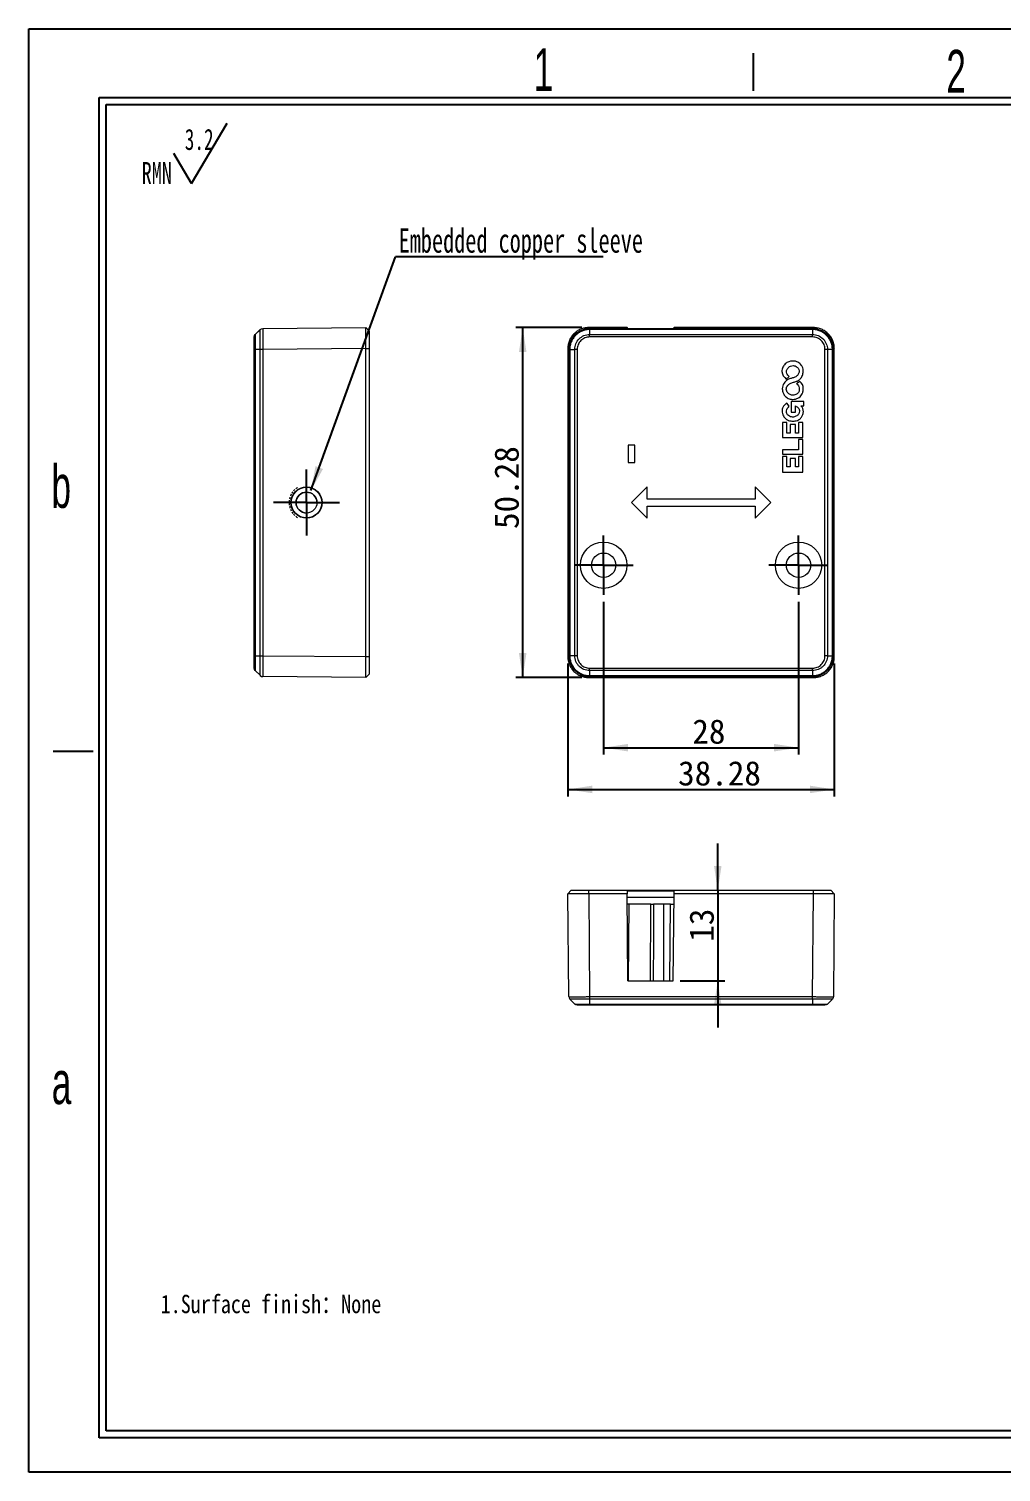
# Model space of a CAD drawing. Header units: millimetres. Extents: x 2 to 295, y 1 to 209.
# Drawn here: x 1.6 to 141.3, y 1.3 to 208.7 of the extents above; entities that cross this region are included whole.
import ezdxf

# ---------------------------------------------------------------- set-up
doc = ezdxf.new("R2010")
doc.units = ezdxf.units.MM
doc.layers.add('SLD-0', color=179, linetype='Continuous')
doc.styles.add('SLDTEXTSTYLE0', font='SIMSUN.TTC', dxfattribs={"width": 0.67})
doc.styles.add('SLDTEXTSTYLE15', font='SIMSUN.TTC')
doc.styles.add('SLDTEXTSTYLE4', font='SIMSUN.TTC', dxfattribs={"width": 0.8, "bigfont": 'bigfont'})
doc.styles.add('SLDTEXTSTYLE7', font='GOTHIC.TTF', dxfattribs={"width": 0.61171})
doc.styles.get("Standard").update_dxf_attribs({"font": 'SIMSUN.TTC'})
doc.dimstyles.new('SLDDIMSTYLE0', dxfattribs={"dimtxt": 3.5, "dimasz": 3.5, "dimexe": 0, "dimexo": 0.0625, "dimgap": 0.875, "dimtad": 2, "dimrnd": 1e-09, "dimzin": 12, "dimdsep": 46, "dimtxsty": 'SLDTEXTSTYLE0', "dimsah": 1, "dimcen": 0.09, "dimadec": 0, "dimazin": 3, "dimtfac": 1, "dimtofl": 0, "dimtmove": 0, "dimatfit": 3, "dimfxl": 0, "dimfrac": 2, "dimtolj": 1, "dimtzin": 12, "dimarcsym": 0})
doc.dimstyles.new('SLDDIMSTYLE1', dxfattribs={"dimtxt": 3.5, "dimasz": 3.5, "dimexe": 0, "dimexo": 0.0625, "dimgap": 0.875, "dimtad": 2, "dimrnd": 1e-09, "dimzin": 12, "dimdsep": 46, "dimtxsty": 'SLDTEXTSTYLE0', "dimsah": 1, "dimcen": 0.09, "dimadec": 0, "dimazin": 3, "dimtfac": 1, "dimtmove": 0, "dimatfit": 0, "dimfxl": 0, "dimfrac": 2, "dimtolj": 1, "dimtzin": 12, "dimarcsym": 0})
doc.dimstyles.new('SLDDIMSTYLE2', dxfattribs={"dimtxt": 0.18, "dimasz": 3.5, "dimexe": 0, "dimexo": 0.0625, "dimgap": 0, "dimtad": 0, "dimtih": 1, "dimtoh": 1, "dimdec": 0, "dimrnd": 1e-09, "dimzin": 0, "dimdsep": 46, "dimtxsty": 'Standard', "dimsah": 1, "dimcen": 0.09, "dimadec": 0, "dimazin": 0, "dimtfac": 3.5, "dimtdec": 0, "dimtofl": 0, "dimtmove": 0, "dimatfit": 3, "dimfxl": 0, "dimfrac": 2, "dimtolj": 1, "dimtzin": 0, "dimarcsym": 0})

# ---------------------------------------------------------------- blocks, each defined once
blk = doc.blocks.new('SW_NOTE_0')
at = {"layer": 'SLD-0', "color": 0}
for q in [(12.27, 9.26), (4.6, 4.92)]:
    blk.add_line((7.16, 0.59), q, dxfattribs=at)
at = {"layer": 'SLD-0', "color": 0, "attachment_point": 1, "style": 'SLDTEXTSTYLE0'}
for s, insert, char_height in [('3.2', (6.19, 8.45), 3.032), ('RMN', (0, 3.69), 3.175)]:
    blk.add_mtext(s, dxfattribs=dict(at, insert=insert, char_height=char_height))
blk = doc.blocks.new('_D')
at = {"layer": 'SLD-0', "color": 5}
for p, q in [((84.15, 126.36), (84.15, 104.39)), ((112.15, 126.36), (112.15, 104.39)), ((84.15, 105.39), (112.15, 105.39))]:
    blk.add_line(p, q, dxfattribs=at)
for points in [[(84.15, 105.39), (87.65, 104.85), (87.65, 105.93)], [(112.15, 105.39), (108.65, 105.93), (108.65, 104.85)]]:
    blk.add_solid(points, dxfattribs=at)
at = {"layer": 'SLD-0', "color": 5, "insert": (96.89, 109.46), "char_height": 3.5, "attachment_point": 1, "style": 'SLDTEXTSTYLE15'}
blk.add_mtext('28', dxfattribs=at)
blk = doc.blocks.new('_D_1')
at = {"layer": 'SLD-0', "color": 5}
for p, q in [((79.01, 117.47), (79.01, 98.39)), ((117.29, 117.47), (117.29, 98.39)), ((79.01, 99.39), (117.29, 99.39))]:
    blk.add_line(p, q, dxfattribs=at)
for points in [[(79.01, 99.39), (82.51, 98.85), (82.51, 99.93)], [(117.29, 99.39), (113.79, 99.93), (113.79, 98.85)]]:
    blk.add_solid(points, dxfattribs=at)
at = {"layer": 'SLD-0', "color": 5, "insert": (94.85, 103.46), "char_height": 3.5, "attachment_point": 1, "style": 'SLDTEXTSTYLE15'}
blk.add_mtext('38.28', dxfattribs=at)
blk = doc.blocks.new('_D_2')
at = {"layer": 'SLD-0', "color": 5}
for p, q in [((81.01, 165.75), (71.53, 165.75)), ((72.53, 115.47), (72.53, 165.75)), ((81.01, 115.47), (71.53, 115.47))]:
    blk.add_line(p, q, dxfattribs=at)
for points in [[(72.53, 165.75), (71.99, 162.25), (73.07, 162.25)], [(72.53, 115.47), (73.07, 118.97), (71.99, 118.97)]]:
    blk.add_solid(points, dxfattribs=at)
at = {"layer": 'SLD-0', "color": 5, "insert": (68.46, 136.81), "char_height": 3.5, "attachment_point": 1, "rotation": 90, "style": 'SLDTEXTSTYLE15'}
blk.add_mtext('50.28', dxfattribs=at)
blk = doc.blocks.new('SW_CENTERMARKSYMBOL_0')
at = {"layer": 'SLD-0', "color": 0}
for p, q in [((0, 2.5), (0, 4.25)), ((0, 0), (0, 2.5)), ((-2.5, 0), (-4.25, 0)), ((0, 0), (-2.5, 0)), ((0, 0), (0, -2.5)), ((0, 0), (2.5, 0)), ((2.5, 0), (4.25, 0)), ((0, -2.5), (0, -4.25))]:
    blk.add_line(p, q, dxfattribs=at)
blk = doc.blocks.new('SW_CENTERMARKSYMBOL_1')
at = {"layer": 'SLD-0', "color": 0}
for p, q in [((0, 2.5), (0, 4.25)), ((0, 0), (0, 2.5)), ((-2.5, 0), (-4.25, 0)), ((0, 0), (-2.5, 0)), ((0, 0), (0, -2.5)), ((0, 0), (2.5, 0)), ((2.5, 0), (4.25, 0)), ((0, -2.5), (0, -4.25))]:
    blk.add_line(p, q, dxfattribs=at)
blk = doc.blocks.new('_D_3')
at = {"layer": 'SLD-0', "color": 5}
for p, q in [((100.55, 84.9), (100.55, 91.63)), ((100.55, 84.9), (100.55, 71.9)), ((95.17, 71.9), (101.55, 71.9)), ((100.55, 71.9), (100.55, 65.17))]:
    blk.add_line(p, q, dxfattribs=at)
for points in [[(100.55, 84.9), (101.09, 88.4), (100.01, 88.4)], [(100.55, 71.9), (100.01, 68.4), (101.09, 68.4)]]:
    blk.add_solid(points, dxfattribs=at)
at = {"layer": 'SLD-0', "color": 5, "insert": (96.48, 77.5), "char_height": 3.5, "attachment_point": 1, "rotation": 90, "style": 'SLDTEXTSTYLE15'}
blk.add_mtext('13', dxfattribs=at)
blk = doc.blocks.new('SW_NOTE_4')
at = {"layer": 'SLD-0', "color": 0}
blk.add_line((29.82, 0), (0, 0), dxfattribs=at)
at = {"layer": 'SLD-0', "color": 0, "insert": (0.46, 4.1), "char_height": 3.5, "attachment_point": 1, "style": 'SLDTEXTSTYLE0'}
blk.add_mtext('Embedded copper sleeve', dxfattribs=at)
blk = doc.blocks.new('SW_CENTERMARKSYMBOL_10')
at = {"layer": 'SLD-0', "color": 0}
for p, q in [((0, 2.5), (0, 4.75)), ((0, 0), (0, 2.5)), ((-2.5, 0), (-4.75, 0)), ((0, 0), (-2.5, 0)), ((0, 0), (0, -2.5)), ((0, 0), (2.5, 0)), ((2.5, 0), (4.75, 0)), ((0, -2.5), (0, -4.75))]:
    blk.add_line(p, q, dxfattribs=at)

msp = doc.modelspace()

# ---------------------------------------------------------------- linework, layer by layer
at = {"color": 7, "linetype": 'Continuous', "lineweight": 15}
for p, q in [((34.842, 165.477), (34.116, 164.75)), ((34.838, 165.472), (34.12, 164.755)), ((34.838, 165.472), (34.838, 165.472)), ((35.187, 165.619), (49.974, 165.748)), ((49.974, 165.748), (50.474, 165.257)), ((50.474, 165.257), (50.454, 165.276)), ((82.014, 165.748), (82.143, 165.619)), ((87.545, 165.748), (82.014, 165.748)), ((82.145, 165.472), (82.144, 165.472)), ((82.145, 165.619), (114.165, 165.619)), ((82.145, 165.472), (82.145, 164.755)), ((114.163, 165.472), (82.145, 165.472)), ((82.145, 164.755), (114.163, 164.755)), ((114.163, 164.401), (82.145, 164.401)), ((87.654, 165.639), (87.545, 165.748)), ((87.654, 165.639), (94.167, 165.639)), ((94.167, 165.639), (94.276, 165.748)), ((114.294, 165.748), (94.276, 165.748)), ((114.163, 165.472), (114.163, 164.755)), ((114.165, 165.619), (114.294, 165.748)), ((33.974, 118.599), (33.974, 162.617)), ((34.838, 162.617), (34.12, 162.617)), ((34.12, 162.617), (34.12, 118.599)), ((34.838, 118.599), (34.838, 162.617)), ((49.974, 162.748), (35.187, 162.619)), ((35.187, 162.619), (35.187, 118.599)), ((49.974, 162.748), (50.474, 162.748)), ((49.974, 118.468), (49.974, 162.748)), ((50.474, 162.748), (50.474, 118.468)), ((79.143, 162.619), (79.014, 162.748)), ((79.014, 162.748), (79.014, 118.468)), ((79.143, 162.617), (79.143, 162.619)), ((79.143, 118.598), (79.143, 162.617)), ((79.29, 162.617), (80.008, 162.617)), ((79.29, 162.617), (79.29, 118.599)), ((80.008, 118.599), (80.008, 162.617)), ((80.361, 162.617), (80.361, 118.599)), ((115.947, 118.599), (115.947, 162.617)), ((116.3, 162.617), (116.3, 118.599)), ((117.018, 162.617), (116.3, 162.617)), ((117.018, 118.599), (117.018, 162.617)), ((117.294, 162.748), (117.165, 162.619)), ((117.165, 162.619), (117.165, 118.599)), ((117.294, 118.468), (117.294, 162.748)), ((33.974, 160.286), (33.961, 160.286)), ((110.389, 158.349), (110.829, 158.706)), ((112.32, 158.018), (111.86, 157.672)), ((33.961, 156.036), (33.974, 156.036)), ((110.829, 154.448), (110.49, 154.911)), ((112.915, 155.14), (111.083, 155.14)), ((111.083, 155.14), (111.083, 153.601)), ((111.083, 153.601), (111.7, 153.601)), ((111.7, 153.601), (111.7, 154.486)), ((112.502, 154.513), (112.915, 154.513)), ((112.915, 154.513), (112.915, 155.14)), ((33.961, 152.898), (33.974, 152.898)), ((110.49, 152.109), (109.87, 152.109)), ((109.87, 152.109), (109.87, 149.959)), ((110.49, 150.582), (110.49, 152.109)), ((111.7, 151.81), (110.935, 151.81)), ((110.935, 151.81), (110.935, 150.582)), ((111.7, 150.582), (111.7, 151.81)), ((112.748, 152.109), (112.14, 152.109)), ((112.14, 152.109), (112.14, 150.582)), ((112.748, 149.959), (112.748, 152.109)), ((109.87, 149.959), (112.748, 149.959)), ((110.935, 150.582), (110.49, 150.582)), ((112.14, 150.582), (111.7, 150.582)), ((112.748, 149.683), (112.14, 149.683)), ((112.14, 149.683), (112.14, 148.166)), ((112.748, 147.546), (112.748, 149.683)), ((87.671, 148.841), (87.671, 146.376)), ((88.636, 148.841), (87.671, 148.841)), ((88.636, 146.376), (88.636, 148.841)), ((112.14, 148.166), (109.87, 148.166)), ((109.87, 148.166), (109.87, 147.546)), ((109.87, 147.546), (112.748, 147.546)), ((110.49, 147.251), (109.87, 147.251)), ((109.87, 147.251), (109.87, 144.963)), ((110.49, 145.722), (110.49, 147.251)), ((112.748, 147.251), (112.14, 147.251)), ((112.14, 147.251), (112.14, 145.722)), ((112.748, 144.963), (112.748, 147.251)), ((87.671, 146.376), (88.636, 146.376)), ((110.935, 145.722), (110.49, 145.722)), ((111.7, 146.938), (110.935, 146.938)), ((110.935, 146.938), (110.935, 145.722)), ((111.7, 145.722), (111.7, 146.938)), ((112.14, 145.722), (111.7, 145.722)), ((109.87, 144.963), (112.748, 144.963)), ((90.404, 142.858), (88.154, 140.608)), ((90.404, 141.108), (90.404, 142.858)), ((105.904, 141.108), (90.404, 141.108)), ((108.154, 140.608), (105.904, 142.858)), ((105.904, 142.858), (105.904, 141.108)), ((88.154, 140.608), (90.404, 138.358)), ((90.404, 138.358), (90.404, 140.108)), ((90.404, 140.108), (105.904, 140.108)), ((105.904, 138.358), (108.154, 140.608)), ((105.904, 140.108), (105.904, 138.358)), ((34.12, 118.599), (34.838, 118.599)), ((35.187, 118.599), (35.187, 118.598)), ((35.187, 118.598), (49.974, 118.468)), ((49.974, 118.468), (50.474, 118.468)), ((79.014, 118.468), (79.143, 118.598)), ((80.008, 118.599), (79.29, 118.599)), ((116.3, 118.599), (117.018, 118.599)), ((117.165, 118.599), (117.165, 118.598)), ((117.165, 118.598), (117.294, 118.468)), ((34.116, 116.466), (34.842, 115.74)), ((82.145, 116.815), (114.163, 116.815)), ((114.163, 116.462), (82.145, 116.462)), ((82.145, 116.462), (82.145, 115.744)), ((114.163, 116.462), (114.163, 115.744)), ((49.974, 115.469), (35.187, 115.598)), ((49.974, 115.469), (50.474, 115.96)), ((50.454, 115.94), (50.474, 115.96)), ((82.143, 115.598), (82.014, 115.469)), ((82.014, 115.469), (114.294, 115.469)), ((114.163, 115.598), (82.143, 115.598)), ((82.145, 115.744), (114.163, 115.744)), ((114.163, 115.744), (114.164, 115.744)), ((114.294, 115.469), (114.165, 115.598)), ((79.014, 84.401), (79.506, 84.901)), ((79.143, 69.614), (79.014, 84.401)), ((79.506, 84.901), (79.486, 84.881)), ((82.014, 84.401), (82.014, 84.901)), ((82.014, 84.901), (87.54, 84.901)), ((82.014, 84.401), (82.143, 69.614)), ((87.545, 84.401), (82.014, 84.401)), ((87.54, 84.901), (87.545, 84.401)), ((87.54, 84.901), (94.28, 84.901)), ((94.279, 84.75), (87.542, 84.75)), ((87.654, 71.901), (87.545, 84.401)), ((87.549, 83.901), (94.272, 83.901)), ((94.167, 71.901), (94.276, 84.401)), ((94.276, 84.401), (94.28, 84.901)), ((114.294, 84.401), (94.276, 84.401)), ((94.28, 84.901), (114.294, 84.901)), ((114.165, 69.614), (114.294, 84.401)), ((114.294, 84.401), (114.294, 84.901)), ((116.822, 84.881), (116.802, 84.901)), ((117.294, 84.401), (116.802, 84.901)), ((117.294, 84.401), (117.165, 69.614)), ((87.763, 82.901), (87.558, 82.901)), ((87.763, 82.901), (87.667, 71.901)), ((90.942, 82.901), (87.763, 82.901)), ((92.819, 82.901), (91.326, 82.901)), ((92.784, 71.901), (92.819, 82.901)), ((93.763, 82.901), (92.819, 82.901)), ((93.763, 82.901), (94.263, 82.901)), ((87.654, 71.901), (94.167, 71.901)), ((79.285, 69.269), (80.012, 68.543)), ((82.145, 69.614), (114.165, 69.614)), ((114.163, 69.265), (82.145, 69.265)), ((82.145, 69.265), (82.145, 68.547)), ((82.145, 68.547), (114.163, 68.547)), ((114.163, 69.265), (114.163, 68.547)), ((117.018, 69.265), (116.3, 68.547)), ((117.018, 69.265), (117.023, 69.269)), ((114.163, 68.401), (82.145, 68.401)), ((110.394, 68.401), (110.394, 68.388)), ((110.423, 68.401), (110.423, 68.388)), ((112.246, 68.388), (112.246, 68.401)), ((112.264, 68.388), (112.264, 68.401))]:
    msp.add_line(p, q, dxfattribs=at)
at = {"color": 8, "linetype": 'Continuous', "lineweight": 15}
for p, q in [((90.897, 71.901), (90.942, 82.901)), ((93.667, 71.901), (93.763, 82.901))]:
    msp.add_line(p, q, dxfattribs=at)
at = {"color": 7, "linetype": 'Continuous', "lineweight": 15, "flags": 128}
for points in [[(34.838, 118.598), (34.874, 118.598), (34.913, 118.598), (34.954, 118.598), (34.998, 118.598), (35.044, 118.598), (35.091, 118.598), (35.139, 118.598), (35.187, 118.598)], [(82.143, 69.614), (82.143, 69.566), (82.143, 69.518), (82.144, 69.471), (82.144, 69.425), (82.144, 69.381), (82.144, 69.34), (82.144, 69.301), (82.144, 69.265)], [(82.145, 69.265), (82.145, 69.265), (82.144, 69.265)]]:
    msp.add_lwpolyline(points, dxfattribs=at)
at = {"color": 8, "linetype": 'Continuous', "lineweight": 15, "flags": 128}
msp.add_lwpolyline([(91.326, 82.901), (91.322, 81.901), (91.305, 77.901), (91.28, 71.901)], dxfattribs=at)
at = {"color": 7, "linetype": 'Continuous', "lineweight": 15}
for centre, radius in [((41.474, 140.608), 2.25), ((41.474, 140.608), 2.2), ((41.474, 140.608), 1.5), ((84.154, 131.608), 3.332), ((112.154, 131.608), 3.332), ((84.154, 131.608), 1.75), ((112.154, 131.608), 1.75)]:
    msp.add_circle(centre, radius, dxfattribs=at)
for centre, radius, start, end in [((72.626, 165.492), 9.519, 359.88434, 0.76577), ((79.271, 172.137), 9.519, 269.23423, 270.11566), ((41.474, 140.608), 2.5, 161.71913, 168.28087), ((41.474, 140.608), 2.5, 151.71913, 158.28087), ((41.474, 140.608), 2.5, 141.71913, 148.28087), ((41.474, 140.608), 2.5, 131.71913, 138.28087), ((41.474, 140.608), 2.5, 121.71913, 128.28087), ((41.474, 140.608), 1.5, 360, 180), ((41.474, 140.608), 2.5, 171.71913, 178.28087), ((41.474, 140.608), 2.5, 181.71913, 188.28087), ((41.474, 140.608), 2.5, 191.71913, 198.28087), ((41.474, 140.608), 2.5, 201.71913, 208.28087), ((41.474, 140.608), 2.5, 211.71913, 218.28087), ((41.474, 140.608), 1.5, 180, 270), ((41.474, 140.608), 2.5, 221.71913, 228.28087), ((41.474, 140.608), 2.5, 231.71913, 238.28087), ((117.037, 109.08), 9.519, 89.23424, 90.11564), ((35.191, 116.098), 0.5, 224.99926, 269.50005), ((123.683, 115.725), 9.519, 179.88435, 180.76576), ((79.643, 69.619), 0.5, 180.49984, 225.00034)]:
    msp.add_arc(centre, radius, start, end, dxfattribs=at)
for centre in [(79.088, 140.608), (117.219, 140.608)]:
    msp.add_ellipse(centre, major_axis=(0, 2.25), ratio=0.0087269, dxfattribs=at)
for points in [[(33.974, 164.401), (33.974, 164.532), (34.028, 164.662), (34.12, 164.755)], [(34.838, 165.472), (34.929, 165.564), (35.058, 165.618), (35.187, 165.619)], [(82.143, 165.619), (82.144, 165.619), (82.144, 165.619), (82.145, 165.619)], [(82.145, 165.619), (82.145, 165.618), (82.145, 165.564), (82.145, 165.472)], [(82.145, 164.401), (82.145, 164.532), (82.145, 164.662), (82.145, 164.755)], [(114.163, 165.472), (114.163, 165.564), (114.164, 165.618), (114.165, 165.619)], [(114.163, 164.401), (114.163, 164.532), (114.163, 164.662), (114.163, 164.755)], [(34.12, 162.617), (34.028, 162.617), (33.974, 162.617), (33.974, 162.617)], [(35.187, 162.619), (35.058, 162.618), (34.929, 162.618), (34.838, 162.617)], [(79.143, 162.617), (79.144, 162.617), (79.198, 162.617), (79.29, 162.617)], [(80.361, 162.617), (80.23, 162.617), (80.1, 162.617), (80.008, 162.617)], [(116.3, 162.617), (116.208, 162.617), (116.078, 162.617), (115.947, 162.617)], [(117.165, 162.619), (117.163, 162.618), (117.11, 162.618), (117.018, 162.617)], [(34.12, 118.599), (34.028, 118.599), (33.974, 118.599), (33.974, 118.599)], [(34.838, 118.599), (34.929, 118.599), (35.058, 118.599), (35.187, 118.599)], [(79.143, 118.598), (79.144, 118.598), (79.198, 118.599), (79.29, 118.599)], [(80.361, 118.599), (80.23, 118.599), (80.1, 118.599), (80.008, 118.599)], [(116.3, 118.599), (116.208, 118.599), (116.078, 118.599), (115.947, 118.599)], [(117.018, 118.599), (117.11, 118.599), (117.163, 118.599), (117.165, 118.599)], [(34.12, 116.462), (34.028, 116.554), (33.974, 116.684), (33.974, 116.815)], [(82.145, 116.462), (82.145, 116.554), (82.145, 116.684), (82.145, 116.815)], [(114.163, 116.462), (114.163, 116.554), (114.163, 116.684), (114.163, 116.815)], [(82.145, 115.744), (82.144, 115.653), (82.144, 115.599), (82.143, 115.598)], [(114.163, 115.744), (114.163, 115.653), (114.163, 115.599), (114.163, 115.598)], [(90.942, 82.901), (91.089, 82.901), (91.232, 82.901), (91.326, 82.901)], [(79.143, 69.614), (79.144, 69.485), (79.198, 69.357), (79.29, 69.265)], [(80.361, 68.401), (80.23, 68.401), (80.1, 68.455), (80.008, 68.547)], [(82.143, 69.614), (82.144, 69.614), (82.144, 69.614), (82.145, 69.614)], [(82.145, 69.614), (82.145, 69.485), (82.145, 69.357), (82.145, 69.265)], [(82.145, 68.401), (82.145, 68.401), (82.145, 68.455), (82.145, 68.547)], [(114.163, 69.265), (114.163, 69.357), (114.164, 69.485), (114.165, 69.614)], [(114.163, 68.401), (114.163, 68.401), (114.163, 68.455), (114.163, 68.547)], [(116.3, 68.547), (116.208, 68.455), (116.078, 68.401), (115.947, 68.401)], [(117.165, 69.614), (117.163, 69.485), (117.11, 69.357), (117.018, 69.265)]]:
    msp.add_open_spline(points, degree=3, dxfattribs=at)
for points, knots in [([(33.974, 162.617), (33.974, 162.735), (33.974, 162.851), (33.974, 163.079), (33.974, 163.192), (33.974, 163.408), (33.974, 163.511), (33.974, 163.705), (33.974, 163.796), (33.974, 164.043), (33.974, 164.176), (33.974, 164.354), (33.974, 164.401), (33.974, 164.401)], [0, 0, 0, 0, 0.125, 0.125, 0.25, 0.25, 0.375, 0.375, 0.5, 0.5, 0.75, 0.75, 1, 1, 1, 1]), ([(34.12, 164.755), (34.12, 164.755), (34.12, 164.698), (34.12, 164.484), (34.12, 164.325), (34.12, 164.029), (34.12, 163.919), (34.12, 163.687), (34.12, 163.564), (34.12, 163.306), (34.12, 163.17), (34.12, 162.897), (34.12, 162.757), (34.12, 162.617)], [0, 0, 0, 0, 0.25, 0.25, 0.5, 0.5, 0.625, 0.625, 0.75, 0.75, 0.875, 0.875, 1, 1, 1, 1]), ([(34.838, 162.617), (34.837, 162.805), (34.837, 162.994), (34.836, 163.36), (34.836, 163.538), (34.835, 163.884), (34.835, 164.051), (34.835, 164.36), (34.835, 164.504), (34.835, 164.904), (34.835, 165.111), (34.836, 165.327), (34.836, 165.381), (34.837, 165.454), (34.837, 165.472), (34.838, 165.472)], [0, 0, 0, 0, 0.125, 0.125, 0.25, 0.25, 0.375, 0.375, 0.5, 0.5, 0.75, 0.75, 0.875, 0.875, 1, 1, 1, 1]), ([(35.187, 165.619), (35.186, 165.619), (35.186, 165.599), (35.185, 165.522), (35.184, 165.466), (35.183, 165.239), (35.183, 165.021), (35.183, 164.601), (35.183, 164.45), (35.183, 164.125), (35.184, 163.95), (35.184, 163.586), (35.185, 163.4), (35.186, 163.015), (35.186, 162.817), (35.187, 162.619)], [0, 0, 0, 0, 0.125, 0.125, 0.25, 0.25, 0.5, 0.5, 0.625, 0.625, 0.75, 0.75, 0.875, 0.875, 1, 1, 1, 1]), ([(49.974, 162.748), (49.974, 162.806), (49.973, 162.922), (49.973, 163.094), (49.973, 163.262), (49.973, 163.427), (49.973, 163.588), (49.973, 163.745), (49.972, 164.03), (49.972, 164.427), (49.972, 164.883), (49.972, 165.258), (49.972, 165.489), (49.973, 165.621), (49.973, 165.692), (49.973, 165.739), (49.974, 165.745), (49.974, 165.748)], [0, 0, 0, 0, 0.0370803, 0.073715, 0.1099039, 0.1456472, 0.1809449, 0.2157969, 0.2502032, 0.3759261, 0.5000339, 0.6241313, 0.7498646, 0.8103486, 0.8721992, 0.9354163, 1, 1, 1, 1]), ([(50.474, 165.257), (50.474, 165.256), (50.474, 165.255), (50.474, 165.242), (50.474, 165.212), (50.474, 165.152), (50.474, 165.069), (50.474, 164.964), (50.474, 164.837), (50.474, 164.69), (50.474, 164.525), (50.474, 164.342), (50.474, 164.144), (50.474, 163.932), (50.474, 163.709), (50.474, 163.477), (50.474, 163.238), (50.474, 163.035), (50.474, 162.871), (50.474, 162.789), (50.474, 162.748)], [0, 0, 0, 0, 0.0312089, 0.0625177, 0.1250163, 0.1875143, 0.2500119, 0.3125092, 0.3750063, 0.4375031, 0.4999999, 0.5624967, 0.6249936, 0.6874906, 0.7499879, 0.8124855, 0.8749836, 0.9374822, 0.9687215, 1, 1, 1, 1]), ([(82.014, 165.748), (81.956, 165.747), (81.84, 165.745), (81.668, 165.729), (81.5, 165.705), (81.335, 165.671), (81.174, 165.629), (81.018, 165.579), (80.732, 165.47), (80.336, 165.258), (79.88, 164.883), (79.505, 164.427), (79.273, 163.994), (79.141, 163.627), (79.07, 163.345), (79.023, 163.05), (79.017, 162.849), (79.014, 162.748)], [0, 0, 0, 0, 0.0370803, 0.073715, 0.1099039, 0.1456472, 0.1809449, 0.2157969, 0.2502032, 0.3759261, 0.5000339, 0.6241313, 0.7498646, 0.8103486, 0.8721992, 0.9354163, 1, 1, 1, 1]), ([(79.143, 162.619), (79.143, 162.817), (79.163, 163.015), (79.24, 163.398), (79.297, 163.585), (79.448, 163.95), (79.541, 164.124), (79.757, 164.448), (79.881, 164.599), (80.161, 164.879), (80.313, 165.004), (80.637, 165.221), (80.812, 165.315), (81.176, 165.465), (81.363, 165.522), (81.747, 165.599), (81.945, 165.619), (82.143, 165.619)], [0, 0, 0, 0, 0.125, 0.125, 0.25, 0.25, 0.375, 0.375, 0.5, 0.5, 0.625, 0.625, 0.75, 0.75, 0.875, 0.875, 1, 1, 1, 1]), ([(82.144, 165.472), (81.956, 165.472), (81.767, 165.453), (81.402, 165.38), (81.224, 165.326), (80.878, 165.183), (80.711, 165.093), (80.403, 164.887), (80.258, 164.769), (79.992, 164.502), (79.874, 164.358), (79.668, 164.05), (79.58, 163.885), (79.436, 163.538), (79.382, 163.36), (79.309, 162.995), (79.29, 162.807), (79.29, 162.618)], [0, 0, 0, 0, 0.125, 0.125, 0.25, 0.25, 0.375, 0.375, 0.5, 0.5, 0.625, 0.625, 0.75, 0.75, 0.875, 0.875, 1, 1, 1, 1]), ([(80.008, 162.617), (80.008, 162.898), (80.064, 163.18), (80.278, 163.694), (80.437, 163.932), (80.733, 164.228), (80.843, 164.318), (81.075, 164.473), (81.198, 164.538), (81.456, 164.645), (81.592, 164.687), (81.865, 164.741), (82.005, 164.755), (82.145, 164.755)], [0, 0, 0, 0, 0.25, 0.25, 0.5, 0.5, 0.625, 0.625, 0.75, 0.75, 0.875, 0.875, 1, 1, 1, 1]), ([(82.145, 164.401), (82.027, 164.401), (81.911, 164.39), (81.683, 164.345), (81.57, 164.31), (81.354, 164.221), (81.252, 164.166), (81.058, 164.037), (80.966, 163.962), (80.719, 163.715), (80.586, 163.516), (80.408, 163.087), (80.361, 162.853), (80.361, 162.617)], [0, 0, 0, 0, 0.125, 0.125, 0.25, 0.25, 0.375, 0.375, 0.5, 0.5, 0.75, 0.75, 1, 1, 1, 1]), ([(117.018, 162.617), (117.018, 162.805), (116.999, 162.994), (116.926, 163.36), (116.872, 163.538), (116.729, 163.884), (116.639, 164.051), (116.432, 164.36), (116.314, 164.504), (115.914, 164.904), (115.604, 165.111), (115.083, 165.327), (114.905, 165.381), (114.54, 165.454), (114.351, 165.472), (114.163, 165.472)], [0, 0, 0, 0, 0.125, 0.125, 0.25, 0.25, 0.375, 0.375, 0.5, 0.5, 0.75, 0.75, 0.875, 0.875, 1, 1, 1, 1]), ([(114.163, 164.755), (114.443, 164.755), (114.726, 164.698), (115.24, 164.484), (115.478, 164.325), (115.773, 164.029), (115.863, 163.919), (116.018, 163.687), (116.084, 163.564), (116.191, 163.306), (116.232, 163.17), (116.287, 162.897), (116.3, 162.757), (116.3, 162.617)], [0, 0, 0, 0, 0.25, 0.25, 0.5, 0.5, 0.625, 0.625, 0.75, 0.75, 0.875, 0.875, 1, 1, 1, 1]), ([(115.947, 162.617), (115.947, 162.735), (115.935, 162.851), (115.89, 163.079), (115.856, 163.192), (115.767, 163.408), (115.712, 163.511), (115.583, 163.705), (115.507, 163.796), (115.261, 164.043), (115.062, 164.176), (114.633, 164.354), (114.398, 164.401), (114.163, 164.401)], [0, 0, 0, 0, 0.125, 0.125, 0.25, 0.25, 0.375, 0.375, 0.5, 0.5, 0.75, 0.75, 1, 1, 1, 1]), ([(114.165, 165.619), (114.363, 165.619), (114.56, 165.599), (114.944, 165.522), (115.131, 165.466), (115.679, 165.239), (116.004, 165.021), (116.425, 164.601), (116.549, 164.45), (116.766, 164.125), (116.86, 163.95), (117.011, 163.586), (117.068, 163.4), (117.145, 163.015), (117.165, 162.817), (117.165, 162.619)], [0, 0, 0, 0, 0.125, 0.125, 0.25, 0.25, 0.5, 0.5, 0.625, 0.625, 0.75, 0.75, 0.875, 0.875, 1, 1, 1, 1]), ([(117.294, 162.748), (117.293, 162.806), (117.291, 162.922), (117.275, 163.094), (117.251, 163.262), (117.217, 163.427), (117.175, 163.588), (117.125, 163.745), (117.015, 164.03), (116.803, 164.427), (116.428, 164.883), (115.972, 165.258), (115.54, 165.489), (115.173, 165.621), (114.89, 165.692), (114.596, 165.739), (114.395, 165.745), (114.294, 165.748)], [0, 0, 0, 0, 0.0370803, 0.073715, 0.1099039, 0.1456472, 0.1809449, 0.2157969, 0.2502032, 0.3759261, 0.5000339, 0.6241313, 0.7498646, 0.8103486, 0.8721992, 0.9354163, 1, 1, 1, 1]), ([(79.29, 162.618), (79.29, 162.618), (79.29, 162.617), (79.29, 162.617), (79.29, 162.617), (79.29, 162.617), (79.29, 162.617)], [0, 0, 0, 0, 0.00000089465379, 0.00000089465379, 0.00000089465379, 0.00000095465379, 0.00000095465379, 0.00000095465379, 0.00000095465379]), ([(111.86, 157.672), (112.026, 157.594), (112.219, 157.35), (112.275, 156.915), (112.252, 156.481), (111.86, 156.141), (111.268, 155.951), (110.614, 156.254), (110.312, 156.883), (110.515, 157.403), (110.856, 157.683), (111.232, 157.836), (111.646, 157.958), (112.079, 158.092), (112.472, 158.39), (112.733, 158.853), (112.867, 159.473), (112.753, 160.109), (112.34, 160.648), (111.659, 160.995), (110.846, 160.955), (110.23, 160.559), (109.87, 160.06), (109.636, 159.219), (110.073, 158.602), (110.389, 158.349)], [0, 0, 0, 0, 0.0402696, 0.0631496, 0.0972781, 0.1305334, 0.1709042, 0.2300673, 0.272055, 0.3136078, 0.3422128, 0.3682938, 0.4029417, 0.4384472, 0.4677718, 0.5099648, 0.5531266, 0.6069497, 0.6468877, 0.6997275, 0.7706129, 0.8159069, 0.8576377, 0.9053276, 1, 1, 1, 1]), ([(110.829, 158.706), (110.678, 158.834), (110.472, 159.076), (110.389, 159.535), (110.545, 159.852), (110.767, 160.079), (111.017, 160.259), (111.344, 160.303), (111.665, 160.249), (111.915, 160.109), (112.098, 159.922), (112.248, 159.676), (112.262, 159.313), (112.074, 158.943), (111.745, 158.637), (111.311, 158.509), (110.894, 158.418), (110.447, 158.202), (109.979, 157.758), (109.746, 157.016), (109.92, 156.322), (110.281, 155.803), (110.783, 155.49), (111.426, 155.399), (112.077, 155.566), (112.57, 155.962), (112.785, 156.464), (112.894, 157.176), (112.668, 157.781), (112.32, 158.018)], [0, 0, 0, 0, 0.0446581, 0.0693309, 0.1009129, 0.1194818, 0.1411823, 0.1689898, 0.1911548, 0.2141167, 0.2322485, 0.2498102, 0.2779288, 0.3095505, 0.3410981, 0.3764874, 0.409881, 0.4374468, 0.4876717, 0.5512993, 0.6025051, 0.6439441, 0.6916438, 0.7311951, 0.7876296, 0.8392301, 0.866953, 0.9091409, 1, 1, 1, 1]), ([(110.49, 154.911), (110.339, 154.825), (110.123, 154.633), (109.864, 154.246), (109.727, 153.703), (109.94, 153.115), (110.3, 152.582), (110.875, 152.334), (111.511, 152.285), (112.111, 152.406), (112.514, 152.766), (112.768, 153.176), (112.918, 153.802), (112.75, 154.311), (112.502, 154.513)], [0, 0, 0, 0, 0.0744152, 0.1233228, 0.2002206, 0.306002, 0.3829913, 0.4725437, 0.5639969, 0.6582114, 0.7268545, 0.7911991, 0.8644171, 1, 1, 1, 1]), ([(111.7, 154.486), (111.721, 154.474), (111.943, 154.353), (111.942, 154.358), (112.202, 154.163), (112.276, 153.942), (112.307, 153.693), (112.2, 153.301), (111.878, 153.034), (111.436, 152.849), (110.902, 152.95), (110.553, 153.203), (110.394, 153.573), (110.417, 154.067), (110.713, 154.301), (110.829, 154.448)], [-0.0189619, -0.0189619, -0.0189619, -0.0189619, 0, 0.054413, 0.1237451, 0.1550637, 0.2111373, 0.2911793, 0.3830136, 0.4958854, 0.612333, 0.6935875, 0.7772693, 0.8681364, 1, 1, 1, 1]), ([(33.974, 116.815), (33.974, 116.815), (33.974, 116.827), (33.974, 116.872), (33.974, 116.906), (33.974, 116.996), (33.974, 117.05), (33.974, 117.18), (33.974, 117.255), (33.974, 117.502), (33.974, 117.7), (33.974, 118.13), (33.974, 118.364), (33.974, 118.599)], [0, 0, 0, 0, 0.125, 0.125, 0.25, 0.25, 0.375, 0.375, 0.5, 0.5, 0.75, 0.75, 1, 1, 1, 1]), ([(34.12, 118.599), (34.12, 118.319), (34.12, 118.037), (34.12, 117.523), (34.12, 117.284), (34.12, 116.989), (34.12, 116.899), (34.12, 116.744), (34.12, 116.678), (34.12, 116.571), (34.12, 116.53), (34.12, 116.476), (34.12, 116.462), (34.12, 116.462)], [0, 0, 0, 0, 0.25, 0.25, 0.5, 0.5, 0.625, 0.625, 0.75, 0.75, 0.875, 0.875, 1, 1, 1, 1]), ([(34.838, 115.744), (34.837, 115.744), (34.837, 115.763), (34.836, 115.836), (34.836, 115.89), (34.835, 116.034), (34.835, 116.123), (34.835, 116.33), (34.835, 116.448), (34.835, 116.714), (34.835, 116.858), (34.835, 117.166), (34.835, 117.332), (34.836, 117.679), (34.836, 117.857), (34.837, 118.222), (34.837, 118.41), (34.838, 118.598)], [0, 0, 0, 0, 0.125, 0.125, 0.25, 0.25, 0.375, 0.375, 0.5, 0.5, 0.625, 0.625, 0.75, 0.75, 0.875, 0.875, 1, 1, 1, 1]), ([(34.838, 118.598), (34.838, 118.599), (34.838, 118.599), (34.838, 118.599), (34.838, 118.599), (34.838, 118.599), (34.838, 118.599)], [0, 0, 0, 0, 0.00000089465379, 0.00000089465379, 0.00000089465379, 0.00000095465379, 0.00000095465379, 0.00000095465379, 0.00000095465379]), ([(35.187, 118.598), (35.186, 118.399), (35.186, 118.202), (35.185, 117.818), (35.184, 117.631), (35.184, 117.266), (35.183, 117.092), (35.183, 116.769), (35.183, 116.617), (35.183, 116.337), (35.183, 116.213), (35.183, 115.996), (35.184, 115.902), (35.184, 115.751), (35.185, 115.694), (35.186, 115.617), (35.186, 115.598), (35.187, 115.598)], [0, 0, 0, 0, 0.125, 0.125, 0.25, 0.25, 0.375, 0.375, 0.5, 0.5, 0.625, 0.625, 0.75, 0.75, 0.875, 0.875, 1, 1, 1, 1]), ([(49.974, 115.469), (49.974, 115.47), (49.973, 115.472), (49.973, 115.487), (49.973, 115.511), (49.973, 115.545), (49.973, 115.587), (49.973, 115.637), (49.972, 115.747), (49.972, 115.959), (49.972, 116.334), (49.972, 116.79), (49.972, 117.222), (49.973, 117.589), (49.973, 117.872), (49.973, 118.166), (49.974, 118.367), (49.974, 118.468)], [0, 0, 0, 0, 0.0370803, 0.073715, 0.1099039, 0.1456472, 0.1809449, 0.2157969, 0.2502032, 0.3759261, 0.5000339, 0.6241313, 0.7498646, 0.8103486, 0.8721992, 0.9354163, 1, 1, 1, 1]), ([(50.474, 118.468), (50.474, 118.427), (50.474, 118.345), (50.474, 118.182), (50.474, 117.978), (50.474, 117.739), (50.474, 117.507), (50.474, 117.284), (50.474, 117.073), (50.474, 116.874), (50.474, 116.692), (50.474, 116.526), (50.474, 116.379), (50.474, 116.253), (50.474, 116.147), (50.474, 116.064), (50.474, 116.004), (50.474, 115.974), (50.474, 115.962), (50.474, 115.96), (50.474, 115.96)], [0, 0, 0, 0, 0.0312089, 0.0625177, 0.1250163, 0.1875143, 0.2500119, 0.3125092, 0.3750063, 0.4375031, 0.4999999, 0.5624967, 0.6249936, 0.6874906, 0.7499879, 0.8124855, 0.8749836, 0.9374822, 0.9687215, 1, 1, 1, 1]), ([(79.014, 118.468), (79.015, 118.41), (79.017, 118.295), (79.033, 118.123), (79.057, 117.954), (79.091, 117.789), (79.133, 117.628), (79.183, 117.472), (79.293, 117.186), (79.505, 116.79), (79.879, 116.334), (80.336, 115.959), (80.768, 115.727), (81.135, 115.595), (81.417, 115.524), (81.712, 115.477), (81.913, 115.472), (82.014, 115.469)], [0, 0, 0, 0, 0.0370803, 0.073715, 0.1099039, 0.1456472, 0.1809449, 0.2157969, 0.2502032, 0.3759261, 0.5000339, 0.6241313, 0.7498646, 0.8103486, 0.8721992, 0.9354163, 1, 1, 1, 1]), ([(82.143, 115.598), (81.945, 115.598), (81.747, 115.617), (81.364, 115.694), (81.177, 115.751), (80.629, 115.978), (80.303, 116.195), (79.883, 116.615), (79.759, 116.767), (79.542, 117.091), (79.448, 117.266), (79.297, 117.63), (79.24, 117.817), (79.163, 118.201), (79.143, 118.399), (79.143, 118.598)], [0, 0, 0, 0, 0.125, 0.125, 0.25, 0.25, 0.5, 0.5, 0.625, 0.625, 0.75, 0.75, 0.875, 0.875, 1, 1, 1, 1]), ([(79.29, 118.599), (79.29, 118.411), (79.309, 118.222), (79.382, 117.856), (79.436, 117.678), (79.579, 117.332), (79.669, 117.166), (79.875, 116.857), (79.994, 116.713), (80.394, 116.313), (80.704, 116.106), (81.225, 115.89), (81.403, 115.836), (81.768, 115.763), (81.957, 115.744), (82.145, 115.744)], [0, 0, 0, 0, 0.125, 0.125, 0.25, 0.25, 0.375, 0.375, 0.5, 0.5, 0.75, 0.75, 0.875, 0.875, 1, 1, 1, 1]), ([(82.145, 116.462), (81.865, 116.462), (81.582, 116.519), (81.068, 116.732), (80.83, 116.891), (80.535, 117.187), (80.444, 117.297), (80.289, 117.529), (80.224, 117.652), (80.117, 117.911), (80.076, 118.046), (80.021, 118.319), (80.008, 118.459), (80.008, 118.599)], [0, 0, 0, 0, 0.25, 0.25, 0.5, 0.5, 0.625, 0.625, 0.75, 0.75, 0.875, 0.875, 1, 1, 1, 1]), ([(80.361, 118.599), (80.361, 118.481), (80.372, 118.365), (80.418, 118.138), (80.452, 118.024), (80.541, 117.808), (80.596, 117.706), (80.725, 117.512), (80.801, 117.42), (81.047, 117.173), (81.246, 117.04), (81.675, 116.862), (81.909, 116.815), (82.145, 116.815)], [0, 0, 0, 0, 0.125, 0.125, 0.25, 0.25, 0.375, 0.375, 0.5, 0.5, 0.75, 0.75, 1, 1, 1, 1]), ([(116.3, 118.599), (116.3, 118.319), (116.244, 118.037), (116.03, 117.523), (115.871, 117.284), (115.575, 116.989), (115.465, 116.899), (115.233, 116.744), (115.11, 116.678), (114.851, 116.571), (114.716, 116.53), (114.443, 116.476), (114.303, 116.462), (114.163, 116.462)], [0, 0, 0, 0, 0.25, 0.25, 0.5, 0.5, 0.625, 0.625, 0.75, 0.75, 0.875, 0.875, 1, 1, 1, 1]), ([(114.163, 116.815), (114.281, 116.815), (114.397, 116.827), (114.625, 116.872), (114.738, 116.906), (114.954, 116.996), (115.056, 117.05), (115.25, 117.18), (115.342, 117.255), (115.589, 117.502), (115.722, 117.7), (115.9, 118.13), (115.947, 118.364), (115.947, 118.599)], [0, 0, 0, 0, 0.125, 0.125, 0.25, 0.25, 0.375, 0.375, 0.5, 0.5, 0.75, 0.75, 1, 1, 1, 1]), ([(114.164, 115.744), (114.352, 115.744), (114.541, 115.763), (114.906, 115.836), (115.084, 115.89), (115.43, 116.034), (115.597, 116.123), (115.905, 116.33), (116.049, 116.448), (116.316, 116.714), (116.434, 116.858), (116.64, 117.166), (116.728, 117.332), (116.872, 117.679), (116.926, 117.857), (116.999, 118.222), (117.018, 118.41), (117.018, 118.598)], [0, 0, 0, 0, 0.125, 0.125, 0.25, 0.25, 0.375, 0.375, 0.5, 0.5, 0.625, 0.625, 0.75, 0.75, 0.875, 0.875, 1, 1, 1, 1]), ([(117.165, 118.598), (117.165, 118.399), (117.145, 118.202), (117.068, 117.818), (117.011, 117.631), (116.86, 117.266), (116.767, 117.092), (116.55, 116.769), (116.427, 116.617), (116.147, 116.337), (115.995, 116.213), (115.671, 115.996), (115.495, 115.902), (115.132, 115.751), (114.945, 115.694), (114.561, 115.617), (114.363, 115.598), (114.165, 115.598)], [0, 0, 0, 0, 0.125, 0.125, 0.25, 0.25, 0.375, 0.375, 0.5, 0.5, 0.625, 0.625, 0.75, 0.75, 0.875, 0.875, 1, 1, 1, 1]), ([(114.294, 115.469), (114.352, 115.47), (114.468, 115.472), (114.639, 115.487), (114.808, 115.511), (114.973, 115.545), (115.134, 115.587), (115.29, 115.637), (115.576, 115.747), (115.972, 115.959), (116.428, 116.334), (116.803, 116.79), (117.035, 117.222), (117.167, 117.589), (117.238, 117.872), (117.285, 118.166), (117.291, 118.367), (117.294, 118.468)], [0, 0, 0, 0, 0.0370803, 0.073715, 0.1099039, 0.1456472, 0.1809449, 0.2157969, 0.2502032, 0.3759261, 0.5000339, 0.6241313, 0.7498646, 0.8103486, 0.8721992, 0.9354163, 1, 1, 1, 1]), ([(117.018, 118.598), (117.018, 118.599), (117.018, 118.599), (117.018, 118.599), (117.018, 118.599), (117.018, 118.599), (117.018, 118.599)], [0, 0, 0, 0, 0.00000089465379, 0.00000089465379, 0.00000089465379, 0.00000095465379, 0.00000095465379, 0.00000095465379, 0.00000095465379]), ([(114.165, 115.598), (114.164, 115.598), (114.164, 115.598), (114.164, 115.598), (114.163, 115.598), (114.163, 115.598), (114.163, 115.598)], [0, 0, 0, 0, 0.0000008356022, 0.0000008356022, 0.0000008356022, 0.0000017850329, 0.0000017850329, 0.0000017850329, 0.0000017850329]), ([(82.014, 84.401), (81.956, 84.401), (81.84, 84.401), (81.668, 84.4), (81.5, 84.4), (81.335, 84.4), (81.174, 84.4), (81.018, 84.4), (80.732, 84.399), (80.336, 84.399), (79.88, 84.399), (79.505, 84.399), (79.273, 84.399), (79.141, 84.4), (79.07, 84.4), (79.023, 84.4), (79.017, 84.401), (79.014, 84.401)], [0, 0, 0, 0, 0.0370803, 0.073715, 0.1099039, 0.1456472, 0.1809449, 0.2157969, 0.2502032, 0.3759261, 0.5000339, 0.6241313, 0.7498646, 0.8103486, 0.8721992, 0.9354163, 1, 1, 1, 1]), ([(79.506, 84.901), (79.506, 84.901), (79.507, 84.901), (79.52, 84.901), (79.55, 84.901), (79.61, 84.901), (79.693, 84.901), (79.798, 84.901), (79.925, 84.901), (80.072, 84.901), (80.238, 84.901), (80.42, 84.901), (80.618, 84.901), (80.83, 84.901), (81.053, 84.901), (81.285, 84.901), (81.524, 84.901), (81.727, 84.901), (81.891, 84.901), (81.973, 84.901), (82.014, 84.901)], [0, 0, 0, 0, 0.0312089, 0.0625177, 0.1250163, 0.1875143, 0.2500119, 0.3125092, 0.3750063, 0.4375031, 0.4999999, 0.5624967, 0.6249936, 0.6874906, 0.7499879, 0.8124855, 0.8749836, 0.9374822, 0.9687215, 1, 1, 1, 1]), ([(114.294, 84.901), (114.335, 84.901), (114.417, 84.901), (114.581, 84.901), (114.784, 84.901), (115.023, 84.901), (115.255, 84.901), (115.478, 84.901), (115.69, 84.901), (115.888, 84.901), (116.07, 84.901), (116.236, 84.901), (116.383, 84.901), (116.51, 84.901), (116.615, 84.901), (116.698, 84.901), (116.758, 84.901), (116.788, 84.901), (116.801, 84.901), (116.802, 84.901), (116.802, 84.901)], [0, 0, 0, 0, 0.0312089, 0.0625177, 0.1250163, 0.1875143, 0.2500119, 0.3125092, 0.3750063, 0.4375031, 0.4999999, 0.5624967, 0.6249936, 0.6874906, 0.7499879, 0.8124855, 0.8749836, 0.9374822, 0.9687215, 1, 1, 1, 1]), ([(117.294, 84.401), (117.293, 84.401), (117.291, 84.401), (117.275, 84.4), (117.251, 84.4), (117.217, 84.4), (117.175, 84.4), (117.125, 84.4), (117.015, 84.399), (116.803, 84.399), (116.428, 84.399), (115.972, 84.399), (115.54, 84.399), (115.173, 84.4), (114.89, 84.4), (114.596, 84.4), (114.395, 84.401), (114.294, 84.401)], [0, 0, 0, 0, 0.0370803, 0.073715, 0.1099039, 0.1456472, 0.1809449, 0.2157969, 0.2502032, 0.3759261, 0.5000339, 0.6241313, 0.7498646, 0.8103486, 0.8721992, 0.9354163, 1, 1, 1, 1]), ([(79.143, 69.614), (79.143, 69.613), (79.163, 69.613), (79.24, 69.612), (79.297, 69.611), (79.448, 69.611), (79.541, 69.61), (79.757, 69.61), (79.881, 69.61), (80.161, 69.61), (80.313, 69.61), (80.637, 69.61), (80.812, 69.611), (81.176, 69.611), (81.363, 69.612), (81.747, 69.613), (81.945, 69.613), (82.143, 69.614)], [0, 0, 0, 0, 0.125, 0.125, 0.25, 0.25, 0.375, 0.375, 0.5, 0.5, 0.625, 0.625, 0.75, 0.75, 0.875, 0.875, 1, 1, 1, 1]), ([(82.144, 69.265), (81.956, 69.264), (81.767, 69.264), (81.402, 69.263), (81.224, 69.263), (80.878, 69.262), (80.711, 69.262), (80.403, 69.262), (80.258, 69.262), (79.992, 69.262), (79.874, 69.262), (79.668, 69.262), (79.58, 69.262), (79.436, 69.263), (79.382, 69.263), (79.309, 69.264), (79.29, 69.264), (79.29, 69.265)], [0, 0, 0, 0, 0.125, 0.125, 0.25, 0.25, 0.375, 0.375, 0.5, 0.5, 0.625, 0.625, 0.75, 0.75, 0.875, 0.875, 1, 1, 1, 1]), ([(80.008, 68.547), (80.008, 68.547), (80.064, 68.547), (80.278, 68.547), (80.437, 68.547), (80.733, 68.547), (80.843, 68.547), (81.075, 68.547), (81.198, 68.547), (81.456, 68.547), (81.592, 68.547), (81.865, 68.547), (82.005, 68.547), (82.145, 68.547)], [0, 0, 0, 0, 0.25, 0.25, 0.5, 0.5, 0.625, 0.625, 0.75, 0.75, 0.875, 0.875, 1, 1, 1, 1]), ([(117.018, 69.265), (117.018, 69.264), (116.999, 69.264), (116.926, 69.263), (116.872, 69.263), (116.729, 69.262), (116.639, 69.262), (116.432, 69.262), (116.314, 69.262), (115.914, 69.262), (115.604, 69.262), (115.083, 69.263), (114.905, 69.263), (114.54, 69.264), (114.351, 69.264), (114.163, 69.265)], [0, 0, 0, 0, 0.125, 0.125, 0.25, 0.25, 0.375, 0.375, 0.5, 0.5, 0.75, 0.75, 0.875, 0.875, 1, 1, 1, 1]), ([(114.163, 68.547), (114.443, 68.547), (114.726, 68.547), (115.24, 68.547), (115.478, 68.547), (115.773, 68.547), (115.863, 68.547), (116.018, 68.547), (116.084, 68.547), (116.191, 68.547), (116.232, 68.547), (116.287, 68.547), (116.3, 68.547), (116.3, 68.547)], [0, 0, 0, 0, 0.25, 0.25, 0.5, 0.5, 0.625, 0.625, 0.75, 0.75, 0.875, 0.875, 1, 1, 1, 1]), ([(114.165, 69.614), (114.363, 69.613), (114.56, 69.613), (114.944, 69.612), (115.131, 69.611), (115.679, 69.61), (116.004, 69.61), (116.425, 69.61), (116.549, 69.61), (116.766, 69.61), (116.86, 69.611), (117.011, 69.611), (117.068, 69.612), (117.145, 69.613), (117.165, 69.613), (117.165, 69.614)], [0, 0, 0, 0, 0.125, 0.125, 0.25, 0.25, 0.5, 0.5, 0.625, 0.625, 0.75, 0.75, 0.875, 0.875, 1, 1, 1, 1]), ([(82.145, 68.401), (82.027, 68.401), (81.911, 68.401), (81.683, 68.401), (81.57, 68.401), (81.354, 68.401), (81.252, 68.401), (81.058, 68.401), (80.966, 68.401), (80.719, 68.401), (80.586, 68.401), (80.408, 68.401), (80.361, 68.401), (80.361, 68.401)], [0, 0, 0, 0, 0.125, 0.125, 0.25, 0.25, 0.375, 0.375, 0.5, 0.5, 0.75, 0.75, 1, 1, 1, 1]), ([(115.947, 68.401), (115.947, 68.401), (115.935, 68.401), (115.89, 68.401), (115.856, 68.401), (115.767, 68.401), (115.712, 68.401), (115.583, 68.401), (115.507, 68.401), (115.261, 68.401), (115.062, 68.401), (114.633, 68.401), (114.398, 68.401), (114.163, 68.401)], [0, 0, 0, 0, 0.125, 0.125, 0.25, 0.25, 0.375, 0.375, 0.5, 0.5, 0.75, 0.75, 1, 1, 1, 1])]:
    msp.add_open_spline(points, degree=3, knots=knots, dxfattribs=at)
at = {"layer": 'SLD-0'}
for p, q in [((1.591, 208.674), (295.107, 208.674)), ((1.591, 1.294), (1.591, 208.674)), ((12.675, 7.219), (12.675, 197.811)), ((12.675, 197.811), (289.181, 197.811)), ((289.181, 7.219), (12.675, 7.219)), ((295.107, 1.294), (1.591, 1.294))]:
    msp.add_line(p, q, dxfattribs=at)
at = {"layer": 'SLD-0', "color": 6, "linetype": 'Continuous'}
for p, q in [((105.701, 199.786), (105.701, 205.169)), ((11.687, 6.231), (11.687, 198.799)), ((11.687, 198.799), (290.169, 198.799)), ((10.805, 104.853), (5.068, 104.853)), ((290.169, 6.231), (11.687, 6.231))]:
    msp.add_line(p, q, dxfattribs=at)

# ---------------------------------------------------------------- block references
at = {"layer": 'SLD-0'}
msp.add_blockref('SW_NOTE_0', (17.795, 185.858), dxfattribs=at)
at = {"layer": 'SLD-0', "color": 5}
msp.add_blockref('SW_NOTE_4', (54.248, 175.909), dxfattribs=at)
at = {"layer": 'SLD-0', "color": 1}
for name, p in [('SW_CENTERMARKSYMBOL_10', (41.474, 140.608)), ('SW_CENTERMARKSYMBOL_0', (84.154, 131.608)), ('SW_CENTERMARKSYMBOL_1', (112.154, 131.608))]:
    msp.add_blockref(name, p, dxfattribs=at)

# ---------------------------------------------------------------- texts
at = {"layer": 'SLD-0', "char_height": 6.172, "attachment_point": 1, "style": 'SLDTEXTSTYLE7'}
for s, insert in [('1', (74.111, 205.899)), ('2', (133.388, 205.655)), ('b', (4.835, 146.019)), ('a', (4.88, 60.351))]:
    msp.add_mtext(s, dxfattribs=dict(at, insert=insert))
at = {"layer": 'SLD-0', "color": 5, "insert": (20.527, 26.776), "char_height": 2.64583, "attachment_point": 1, "style": 'SLDTEXTSTYLE4'}
msp.add_mtext('1.Surface finish\\M+18146None', dxfattribs=at)

# ---------------------------------------------------------------- dimensions: what is measured, and where the dimension line sits
at = {"layer": 'SLD-0', "color": 5}
for base, p1, p2, angle, dimstyle, picture, middle in [((72.532, 165.748), (82.014, 115.469), (82.014, 165.748), 90, 'SLDDIMSTYLE0', '_D_2', (72.532, 140.21)), ((112.154, 105.388), (84.154, 127.358), (112.154, 127.358), 0, 'SLDDIMSTYLE0', '_D', (98.255, 105.388)), ((117.294, 99.388), (79.014, 118.468), (117.294, 118.468), 0, 'SLDDIMSTYLE0', '_D_1', (98.255, 99.388)), ((100.551, 71.901), (94.28, 84.901), (94.167, 71.901), 90, 'SLDDIMSTYLE1', '_D_3', (100.551, 78.862))]:
    dim = msp.add_linear_dim(base=base, p1=p1, p2=p2, angle=angle, dimstyle=dimstyle, dxfattribs=at)
    dim.commit()
    dim.dimension.update_dxf_attribs({"geometry": picture, "text_midpoint": middle, "dimtype": 160})

# ---------------------------------------------------------------- leaders
msp.add_leader([(42.114, 142.344), (54.248, 175.909)], dimstyle='SLDDIMSTYLE2', dxfattribs=at)

doc.saveas('drawing.dxf')
